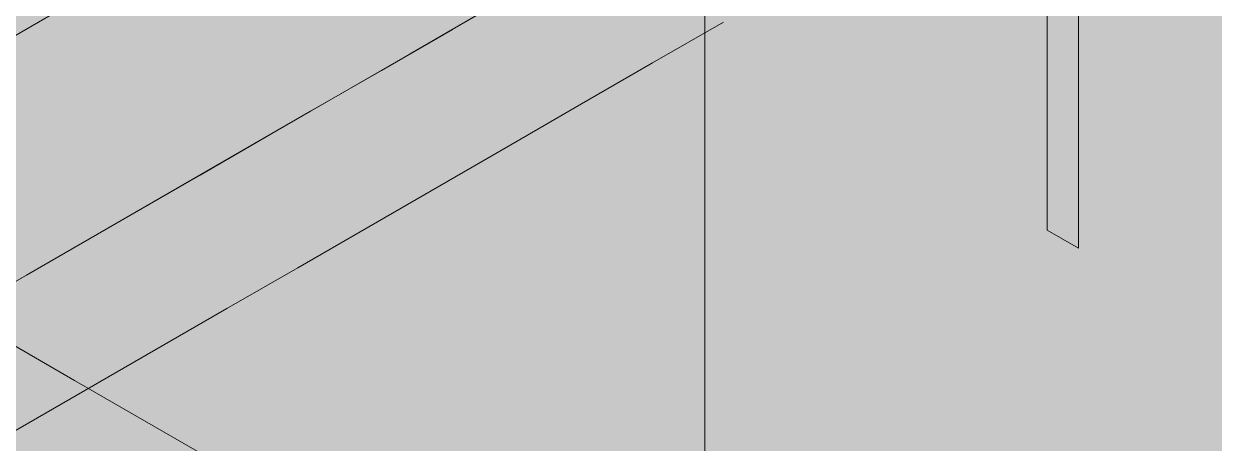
# Model space of a CAD drawing. Header units: metres. Extents: x 349021 to 349543, y 9281040 to 9281959.
# Drawn here: x 349203.4925 to 349203.7029, y 9281042.073 to 9281042.1472 of the extents above; entities that cross this region are included whole.
import ezdxf

# ---------------------------------------------------------------- set-up
doc = ezdxf.new("R2010")
doc.units = ezdxf.units.M
doc.header["$LTSCALE"] = 0.25
doc.layers.add('ISO-3D', color=7, linetype='CONTINUOUS', lineweight=13)
doc.layers.add('ISO-3D-ARISTAS', color=250, linetype='CONTINUOUS', lineweight=13)

msp = doc.modelspace()

# ---------------------------------------------------------------- linework, layer by layer
at = {"layer": 'ISO-3D', "true_color": 0x8e8d88}
for points in [[(349203.60035, 9281042.1523), (349203.58781, 9281042.14507), (349203.60035, 9281042.16628), (349203.58781, 9281042.15903)], [(349203.52511, 9281042.15077), (349203.51257, 9281042.14353), (349203.52511, 9281042.16474), (349203.51257, 9281042.15751)], [(349203.55019, 9281042.15129), (349203.53765, 9281042.14404), (349203.55019, 9281042.16525), (349203.53765, 9281042.15801)], [(349203.57527, 9281042.15179), (349203.56273, 9281042.14455), (349203.57527, 9281042.16576), (349203.56273, 9281042.15852)], [(349203.51586, 9281042.14774), (349203.50332, 9281042.1405), (349203.51586, 9281042.16228), (349203.50332, 9281042.15504)], [(349203.54094, 9281042.14767), (349203.5284, 9281042.14043), (349203.54094, 9281042.16222), (349203.5284, 9281042.15498)], [(349203.56602, 9281042.14761), (349203.55348, 9281042.14037), (349203.56602, 9281042.16215), (349203.55348, 9281042.15491)], [(349203.5911, 9281042.14754), (349203.57856, 9281042.1403), (349203.5911, 9281042.16209), (349203.57856, 9281042.15485)], [(349203.61618, 9281042.14747), (349203.60364, 9281042.14023), (349203.61618, 9281042.16202), (349203.60364, 9281042.15478)], [(349203.53765, 9281042.14404), (349203.52511, 9281042.1368), (349203.53765, 9281042.15801), (349203.52511, 9281042.15077)], [(349203.56273, 9281042.14455), (349203.55019, 9281042.13731), (349203.56273, 9281042.15852), (349203.55019, 9281042.15129)], [(349203.58781, 9281042.14507), (349203.57527, 9281042.13782), (349203.58781, 9281042.15903), (349203.57527, 9281042.15179)], [(349203.61289, 9281042.14557), (349203.60035, 9281042.13833), (349203.61289, 9281042.15954), (349203.60035, 9281042.1523)], [(349203.51257, 9281042.14353), (349203.50003, 9281042.1363), (349203.51257, 9281042.15751), (349203.50003, 9281042.15026)], [(349203.50332, 9281042.1405), (349203.49078, 9281042.13326), (349203.50332, 9281042.15504), (349203.49078, 9281042.1478)], [(349203.5284, 9281042.14043), (349203.51586, 9281042.13319), (349203.5284, 9281042.15498), (349203.51586, 9281042.14774)], [(349203.55348, 9281042.14037), (349203.54094, 9281042.13313), (349203.55348, 9281042.15491), (349203.54094, 9281042.14767)], [(349203.57856, 9281042.1403), (349203.56602, 9281042.13306), (349203.57856, 9281042.15485), (349203.56602, 9281042.14761)], [(349203.60364, 9281042.14023), (349203.5911, 9281042.133), (349203.60364, 9281042.15478), (349203.5911, 9281042.14754)], [(349203.57527, 9281042.13782), (349203.56273, 9281042.13058), (349203.57527, 9281042.15179), (349203.56273, 9281042.14455)], [(349203.60035, 9281042.13833), (349203.58781, 9281042.13109), (349203.60035, 9281042.1523), (349203.58781, 9281042.14507)], [(349203.50003, 9281042.1363), (349203.48749, 9281042.12905), (349203.50003, 9281042.15026), (349203.48749, 9281042.14302)], [(349203.52511, 9281042.1368), (349203.51257, 9281042.12956), (349203.52511, 9281042.15077), (349203.51257, 9281042.14353)], [(349203.55019, 9281042.13731), (349203.53765, 9281042.13008), (349203.55019, 9281042.15129), (349203.53765, 9281042.14404)], [(349203.51586, 9281042.13319), (349203.50332, 9281042.12595), (349203.51586, 9281042.14774), (349203.50332, 9281042.1405)], [(349203.54094, 9281042.13313), (349203.5284, 9281042.12589), (349203.54094, 9281042.14767), (349203.5284, 9281042.14043)], [(349203.56602, 9281042.13306), (349203.55348, 9281042.12582), (349203.56602, 9281042.14761), (349203.55348, 9281042.14037)], [(349203.5911, 9281042.133), (349203.57856, 9281042.12575), (349203.5911, 9281042.14754), (349203.57856, 9281042.1403)], [(349203.58781, 9281042.13109), (349203.57527, 9281042.12386), (349203.58781, 9281042.14507), (349203.57527, 9281042.13782)], [(349203.61289, 9281042.13068), (349203.60035, 9281042.12344), (349203.61289, 9281042.14557), (349203.60035, 9281042.13833)], [(349203.51257, 9281042.12956), (349203.50003, 9281042.12232), (349203.51257, 9281042.14353), (349203.50003, 9281042.1363)], [(349203.53765, 9281042.13008), (349203.52511, 9281042.12283), (349203.53765, 9281042.14404), (349203.52511, 9281042.1368)], [(349203.56273, 9281042.13058), (349203.55019, 9281042.12334), (349203.56273, 9281042.14455), (349203.55019, 9281042.13731)], [(349203.50332, 9281042.12595), (349203.49078, 9281042.11871), (349203.50332, 9281042.1405), (349203.49078, 9281042.13326)], [(349203.5284, 9281042.12589), (349203.51586, 9281042.11865), (349203.5284, 9281042.14043), (349203.51586, 9281042.13319)], [(349203.55348, 9281042.12582), (349203.54094, 9281042.11858), (349203.55348, 9281042.14037), (349203.54094, 9281042.13313)], [(349203.57856, 9281042.12575), (349203.56602, 9281042.11851), (349203.57856, 9281042.1403), (349203.56602, 9281042.13306)], [(349203.52511, 9281042.12283), (349203.51257, 9281042.11559), (349203.52511, 9281042.1368), (349203.51257, 9281042.12956)], [(349203.55019, 9281042.12334), (349203.53765, 9281042.1161), (349203.55019, 9281042.13731), (349203.53765, 9281042.13008)], [(349203.57527, 9281042.12386), (349203.56273, 9281042.11661), (349203.57527, 9281042.13782), (349203.56273, 9281042.13058)], [(349203.60035, 9281042.12344), (349203.58781, 9281042.1162), (349203.60035, 9281042.13833), (349203.58781, 9281042.13109)], [(349203.50003, 9281042.12232), (349203.48749, 9281042.11509), (349203.50003, 9281042.1363), (349203.48749, 9281042.12905)], [(349203.51586, 9281042.11865), (349203.50332, 9281042.11141), (349203.51586, 9281042.13319), (349203.50332, 9281042.12595)], [(349203.54094, 9281042.11858), (349203.5284, 9281042.11134), (349203.54094, 9281042.13313), (349203.5284, 9281042.12589)], [(349203.56602, 9281042.11851), (349203.55348, 9281042.11127), (349203.56602, 9281042.13306), (349203.55348, 9281042.12582)], [(349203.56273, 9281042.11661), (349203.55019, 9281042.10938), (349203.56273, 9281042.13058), (349203.55019, 9281042.12334)], [(349203.58781, 9281042.1162), (349203.57527, 9281042.10896), (349203.58781, 9281042.13109), (349203.57527, 9281042.12386)], [(349203.61289, 9281042.11579), (349203.60035, 9281042.10855), (349203.61289, 9281042.13068), (349203.60035, 9281042.12344)], [(349203.51257, 9281042.11559), (349203.50003, 9281042.10835), (349203.51257, 9281042.12956), (349203.50003, 9281042.12232)], [(349203.53765, 9281042.1161), (349203.52511, 9281042.10887), (349203.53765, 9281042.13008), (349203.52511, 9281042.12283)], [(349203.50332, 9281042.11141), (349203.49078, 9281042.10417), (349203.50332, 9281042.12595), (349203.49078, 9281042.11871)], [(349203.5284, 9281042.11134), (349203.51586, 9281042.1041), (349203.5284, 9281042.12589), (349203.51586, 9281042.11865)], [(349203.55348, 9281042.11127), (349203.54094, 9281042.10403), (349203.55348, 9281042.12582), (349203.54094, 9281042.11858)], [(349203.50003, 9281042.10835), (349203.48749, 9281042.10111), (349203.50003, 9281042.12232), (349203.48749, 9281042.11509)], [(349203.52511, 9281042.10887), (349203.51257, 9281042.10162), (349203.52511, 9281042.12283), (349203.51257, 9281042.11559)], [(349203.55019, 9281042.10938), (349203.53765, 9281042.10213), (349203.55019, 9281042.12334), (349203.53765, 9281042.1161)], [(349203.57527, 9281042.10896), (349203.56273, 9281042.10172), (349203.57527, 9281042.12386), (349203.56273, 9281042.11661)], [(349203.60035, 9281042.10855), (349203.58781, 9281042.10131), (349203.60035, 9281042.12344), (349203.58781, 9281042.1162)], [(349203.51586, 9281042.1041), (349203.50332, 9281042.09686), (349203.51586, 9281042.11865), (349203.50332, 9281042.11141)], [(349203.54094, 9281042.10403), (349203.5284, 9281042.0968), (349203.54094, 9281042.11858), (349203.5284, 9281042.11134)], [(349203.53765, 9281042.10213), (349203.52511, 9281042.09489), (349203.53765, 9281042.1161), (349203.52511, 9281042.10887)], [(349203.56273, 9281042.10172), (349203.55019, 9281042.09448), (349203.56273, 9281042.11661), (349203.55019, 9281042.10938)], [(349203.58781, 9281042.10131), (349203.57527, 9281042.09407), (349203.58781, 9281042.1162), (349203.57527, 9281042.10896)], [(349203.61289, 9281042.1009), (349203.60035, 9281042.09366), (349203.61289, 9281042.11579), (349203.60035, 9281042.10855)], [(349203.51257, 9281042.10162), (349203.50003, 9281042.09438), (349203.51257, 9281042.11559), (349203.50003, 9281042.10835)], [(349203.50332, 9281042.09686), (349203.49078, 9281042.08962), (349203.50332, 9281042.11141), (349203.49078, 9281042.10417)], [(349203.5284, 9281042.0968), (349203.51586, 9281042.08955), (349203.5284, 9281042.11134), (349203.51586, 9281042.1041)], [(349203.55019, 9281042.09448), (349203.53765, 9281042.08724), (349203.55019, 9281042.10938), (349203.53765, 9281042.10213)], [(349203.50003, 9281042.09438), (349203.48749, 9281042.08714), (349203.50003, 9281042.10835), (349203.48749, 9281042.10111)], [(349203.52511, 9281042.09489), (349203.51257, 9281042.08766), (349203.52511, 9281042.10887), (349203.51257, 9281042.10162)], [(349203.57527, 9281042.09407), (349203.56273, 9281042.08683), (349203.57527, 9281042.10896), (349203.56273, 9281042.10172)], [(349203.60035, 9281042.09366), (349203.58781, 9281042.08642), (349203.60035, 9281042.10855), (349203.58781, 9281042.10131)], [(349203.51586, 9281042.08955), (349203.50332, 9281042.08231), (349203.51586, 9281042.1041), (349203.50332, 9281042.09686)], [(349203.51257, 9281042.08766), (349203.50003, 9281042.08041), (349203.51257, 9281042.10162), (349203.50003, 9281042.09438)], [(349203.53765, 9281042.08724), (349203.52511, 9281042.08), (349203.53765, 9281042.10213), (349203.52511, 9281042.09489)], [(349203.56273, 9281042.08683), (349203.55019, 9281042.07959), (349203.56273, 9281042.10172), (349203.55019, 9281042.09448)], [(349203.58781, 9281042.08642), (349203.57527, 9281042.07918), (349203.58781, 9281042.10131), (349203.57527, 9281042.09407)], [(349203.61289, 9281042.08601), (349203.60035, 9281042.07877), (349203.61289, 9281042.1009), (349203.60035, 9281042.09366)], [(349203.50332, 9281042.08231), (349203.49078, 9281042.07507), (349203.50332, 9281042.09686), (349203.49078, 9281042.08962)], [(349203.52511, 9281042.08), (349203.51257, 9281042.07276), (349203.52511, 9281042.09489), (349203.51257, 9281042.08766)], [(349203.50003, 9281042.08041), (349203.48749, 9281042.07318), (349203.50003, 9281042.09438), (349203.48749, 9281042.08714)], [(349203.55019, 9281042.07959), (349203.53765, 9281042.07235), (349203.55019, 9281042.09448), (349203.53765, 9281042.08724)], [(349203.57527, 9281042.07918), (349203.56273, 9281042.07194), (349203.57527, 9281042.09407), (349203.56273, 9281042.08683)], [(349203.60035, 9281042.07877), (349203.58781, 9281042.07153), (349203.60035, 9281042.09366), (349203.58781, 9281042.08642)], [(349203.51257, 9281042.07276), (349203.50003, 9281042.06552), (349203.51257, 9281042.08766), (349203.50003, 9281042.08041)], [(349203.53765, 9281042.07235), (349203.52511, 9281042.06511), (349203.53765, 9281042.08724), (349203.52511, 9281042.08)], [(349203.56273, 9281042.07194), (349203.55019, 9281042.0647), (349203.56273, 9281042.08683), (349203.55019, 9281042.07959)], [(349203.58781, 9281042.07153), (349203.57527, 9281042.06429), (349203.58781, 9281042.08642), (349203.57527, 9281042.07918)], [(349203.61289, 9281042.07112), (349203.60035, 9281042.06388), (349203.61289, 9281042.08601), (349203.60035, 9281042.07877)], [(349203.50003, 9281042.06552), (349203.48749, 9281042.05828), (349203.50003, 9281042.08041), (349203.48749, 9281042.07318)], [(349203.52511, 9281042.06511), (349203.51257, 9281042.05787), (349203.52511, 9281042.08), (349203.51257, 9281042.07276)], [(349203.55019, 9281042.0647), (349203.53765, 9281042.05746), (349203.55019, 9281042.07959), (349203.53765, 9281042.07235)], [(349203.57527, 9281042.06429), (349203.56273, 9281042.05705), (349203.57527, 9281042.07918), (349203.56273, 9281042.07194)], [(349203.60035, 9281042.06388), (349203.58781, 9281042.05664), (349203.60035, 9281042.07877), (349203.58781, 9281042.07153)]]:
    msp.add_solid(points, dxfattribs=at)
at = {"layer": 'ISO-3D', "true_color": 0x9e9d98}
for points in [[(349203.66156, 9281042.15367), (349203.67338, 9281042.14685), (349203.66156, 9281042.16489), (349203.67338, 9281042.15807)], [(349203.62368, 9281042.15141), (349203.63447, 9281042.14518), (349203.62368, 9281042.16348), (349203.63447, 9281042.15725)], [(349203.64527, 9281042.15101), (349203.65606, 9281042.14478), (349203.64527, 9281042.16308), (349203.65606, 9281042.15685)], [(349203.69125, 9281042.14775), (349203.70362, 9281042.14061), (349203.69125, 9281042.15897), (349203.70362, 9281042.15182)], [(349203.61289, 9281042.14557), (349203.62368, 9281042.13934), (349203.61289, 9281042.15764), (349203.62368, 9281042.15141)], [(349203.63447, 9281042.14518), (349203.64527, 9281042.13895), (349203.63447, 9281042.15725), (349203.64527, 9281042.15101)], [(349203.65606, 9281042.14478), (349203.66156, 9281042.14161), (349203.65606, 9281042.15685), (349203.66156, 9281042.15367)], [(349203.66156, 9281042.14161), (349203.67338, 9281042.13478), (349203.66156, 9281042.15367), (349203.67338, 9281042.14685)], [(349203.67888, 9281042.14367), (349203.69125, 9281042.13653), (349203.67888, 9281042.15489), (349203.69125, 9281042.14775)], [(349203.62368, 9281042.13934), (349203.63447, 9281042.13311), (349203.62368, 9281042.15141), (349203.63447, 9281042.14518)], [(349203.64527, 9281042.13895), (349203.65606, 9281042.13272), (349203.64527, 9281042.15101), (349203.65606, 9281042.14478)], [(349203.69125, 9281042.13653), (349203.70362, 9281042.12939), (349203.69125, 9281042.14775), (349203.70362, 9281042.14061)], [(349203.61289, 9281042.13068), (349203.62368, 9281042.12445), (349203.61289, 9281042.14557), (349203.62368, 9281042.13934)], [(349203.63447, 9281042.13311), (349203.64527, 9281042.12688), (349203.63447, 9281042.14518), (349203.64527, 9281042.13895)], [(349203.65606, 9281042.13272), (349203.66156, 9281042.12954), (349203.65606, 9281042.14478), (349203.66156, 9281042.14161)], [(349203.67888, 9281042.13161), (349203.69125, 9281042.12447), (349203.67888, 9281042.14367), (349203.69125, 9281042.13653)], [(349203.66156, 9281042.12954), (349203.67338, 9281042.12272), (349203.66156, 9281042.14161), (349203.67338, 9281042.13478)], [(349203.62368, 9281042.12445), (349203.63447, 9281042.11822), (349203.62368, 9281042.13934), (349203.63447, 9281042.13311)], [(349203.64527, 9281042.12688), (349203.65606, 9281042.12065), (349203.64527, 9281042.13895), (349203.65606, 9281042.13272)], [(349203.69125, 9281042.12447), (349203.70362, 9281042.11732), (349203.69125, 9281042.13653), (349203.70362, 9281042.12939)], [(349203.63447, 9281042.11822), (349203.64527, 9281042.11199), (349203.63447, 9281042.13311), (349203.64527, 9281042.12688)], [(349203.65606, 9281042.12065), (349203.66156, 9281042.11747), (349203.65606, 9281042.13272), (349203.66156, 9281042.12954)], [(349203.61289, 9281042.11579), (349203.62368, 9281042.10956), (349203.61289, 9281042.13068), (349203.62368, 9281042.12445)], [(349203.67888, 9281042.11954), (349203.69125, 9281042.1124), (349203.67888, 9281042.13161), (349203.69125, 9281042.12447)], [(349203.66156, 9281042.11747), (349203.67338, 9281042.11065), (349203.66156, 9281042.12954), (349203.67338, 9281042.12272)], [(349203.64527, 9281042.11199), (349203.65606, 9281042.10576), (349203.64527, 9281042.12688), (349203.65606, 9281042.12065)], [(349203.62368, 9281042.10956), (349203.63447, 9281042.10333), (349203.62368, 9281042.12445), (349203.63447, 9281042.11822)], [(349203.69125, 9281042.1124), (349203.70362, 9281042.10526), (349203.69125, 9281042.12447), (349203.70362, 9281042.11732)], [(349203.65606, 9281042.10576), (349203.66156, 9281042.10258), (349203.65606, 9281042.12065), (349203.66156, 9281042.11747)], [(349203.63447, 9281042.10333), (349203.64527, 9281042.0971), (349203.63447, 9281042.11822), (349203.64527, 9281042.11199)], [(349203.67888, 9281042.10747), (349203.69125, 9281042.10033), (349203.67888, 9281042.11954), (349203.69125, 9281042.1124)], [(349203.61289, 9281042.1009), (349203.62368, 9281042.09467), (349203.61289, 9281042.11579), (349203.62368, 9281042.10956)], [(349203.66156, 9281042.10258), (349203.67338, 9281042.09576), (349203.66156, 9281042.11747), (349203.67338, 9281042.11065)], [(349203.64527, 9281042.0971), (349203.65606, 9281042.09087), (349203.64527, 9281042.11199), (349203.65606, 9281042.10576)], [(349203.69125, 9281042.10033), (349203.70362, 9281042.09319), (349203.69125, 9281042.1124), (349203.70362, 9281042.10526)], [(349203.62368, 9281042.09467), (349203.63447, 9281042.08844), (349203.62368, 9281042.10956), (349203.63447, 9281042.10333)], [(349203.67338, 9281042.09576), (349203.67888, 9281042.09258), (349203.67338, 9281042.11065), (349203.67888, 9281042.10747)], [(349203.67888, 9281042.09258), (349203.69125, 9281042.08544), (349203.67888, 9281042.10747), (349203.69125, 9281042.10033)], [(349203.65606, 9281042.09087), (349203.66156, 9281042.08769), (349203.65606, 9281042.10576), (349203.66156, 9281042.10258)], [(349203.63447, 9281042.08844), (349203.64527, 9281042.08221), (349203.63447, 9281042.10333), (349203.64527, 9281042.0971)], [(349203.61289, 9281042.08601), (349203.62368, 9281042.07978), (349203.61289, 9281042.1009), (349203.62368, 9281042.09467)], [(349203.66156, 9281042.08769), (349203.67338, 9281042.08087), (349203.66156, 9281042.10258), (349203.67338, 9281042.09576)], [(349203.69125, 9281042.08544), (349203.70362, 9281042.0783), (349203.69125, 9281042.10033), (349203.70362, 9281042.09319)], [(349203.64527, 9281042.08221), (349203.65606, 9281042.07598), (349203.64527, 9281042.0971), (349203.65606, 9281042.09087)], [(349203.62368, 9281042.07978), (349203.63447, 9281042.07355), (349203.62368, 9281042.09467), (349203.63447, 9281042.08844)], [(349203.67338, 9281042.08087), (349203.67888, 9281042.07769), (349203.67338, 9281042.09576), (349203.67888, 9281042.09258)], [(349203.67888, 9281042.07769), (349203.69125, 9281042.07055), (349203.67888, 9281042.09258), (349203.69125, 9281042.08544)], [(349203.65606, 9281042.07598), (349203.66156, 9281042.0728), (349203.65606, 9281042.09087), (349203.66156, 9281042.08769)], [(349203.63447, 9281042.07355), (349203.64527, 9281042.06732), (349203.63447, 9281042.08844), (349203.64527, 9281042.08221)], [(349203.66156, 9281042.0728), (349203.67338, 9281042.06598), (349203.66156, 9281042.08769), (349203.67338, 9281042.08087)], [(349203.61289, 9281042.07112), (349203.62368, 9281042.06489), (349203.61289, 9281042.08601), (349203.62368, 9281042.07978)], [(349203.69125, 9281042.07055), (349203.70362, 9281042.06341), (349203.69125, 9281042.08544), (349203.70362, 9281042.0783)], [(349203.64527, 9281042.06732), (349203.65606, 9281042.06109), (349203.64527, 9281042.08221), (349203.65606, 9281042.07598)], [(349203.67338, 9281042.06598), (349203.67888, 9281042.0628), (349203.67338, 9281042.08087), (349203.67888, 9281042.07769)], [(349203.62368, 9281042.06489), (349203.63447, 9281042.05866), (349203.62368, 9281042.07978), (349203.63447, 9281042.07355)], [(349203.65606, 9281042.06109), (349203.66156, 9281042.05791), (349203.65606, 9281042.07598), (349203.66156, 9281042.0728)], [(349203.67888, 9281042.0628), (349203.69125, 9281042.05566), (349203.67888, 9281042.07769), (349203.69125, 9281042.07055)], [(349203.63447, 9281042.05866), (349203.64527, 9281042.05243), (349203.63447, 9281042.07355), (349203.64527, 9281042.06732)]]:
    msp.add_solid(points, dxfattribs=at)
at = {"layer": 'ISO-3D', "true_color": 0x7f7e7a}
for points in [[(349203.49894, 9281042.14804), (349203.48657, 9281042.14089), (349203.49894, 9281042.162), (349203.48657, 9281042.15486)], [(349203.52368, 9281042.14835), (349203.51131, 9281042.14121), (349203.52368, 9281042.16232), (349203.51131, 9281042.15518)], [(349203.54842, 9281042.14867), (349203.53605, 9281042.14153), (349203.54842, 9281042.16264), (349203.53605, 9281042.1555)], [(349203.5727, 9281042.14872), (349203.5608, 9281042.14185), (349203.5727, 9281042.16269), (349203.5608, 9281042.15582)], [(349203.5608, 9281042.14185), (349203.54842, 9281042.13471), (349203.5608, 9281042.15582), (349203.54842, 9281042.14867)], [(349203.51131, 9281042.14121), (349203.49894, 9281042.13407), (349203.51131, 9281042.15518), (349203.49894, 9281042.14804)], [(349203.53605, 9281042.14153), (349203.52368, 9281042.13439), (349203.53605, 9281042.1555), (349203.52368, 9281042.14835)], [(349203.49894, 9281042.13407), (349203.48657, 9281042.12693), (349203.49894, 9281042.14804), (349203.48657, 9281042.14089)], [(349203.52368, 9281042.13439), (349203.51131, 9281042.12725), (349203.52368, 9281042.14835), (349203.51131, 9281042.14121)], [(349203.54842, 9281042.13471), (349203.53605, 9281042.12756), (349203.54842, 9281042.14867), (349203.53605, 9281042.14153)], [(349203.51131, 9281042.12725), (349203.49894, 9281042.1201), (349203.51131, 9281042.14121), (349203.49894, 9281042.13407)], [(349203.53605, 9281042.12756), (349203.52368, 9281042.12042), (349203.53605, 9281042.14153), (349203.52368, 9281042.13439)], [(349203.49894, 9281042.1201), (349203.48657, 9281042.11296), (349203.49894, 9281042.13407), (349203.48657, 9281042.12693)], [(349203.52368, 9281042.12042), (349203.51131, 9281042.11328), (349203.52368, 9281042.13439), (349203.51131, 9281042.12725)], [(349203.51131, 9281042.11328), (349203.49894, 9281042.10614), (349203.51131, 9281042.12725), (349203.49894, 9281042.1201)], [(349203.49894, 9281042.10614), (349203.48657, 9281042.09899), (349203.49894, 9281042.1201), (349203.48657, 9281042.11296)]]:
    msp.add_solid(points, dxfattribs=at)
at = {"layer": 'ISO-3D', "true_color": 0x2b2e35}
for points in [[(349203.59336, 9281042.16065), (349203.60477, 9281042.15406), (349203.58082, 9281042.15341), (349203.59223, 9281042.14682)], [(349203.60477, 9281042.15406), (349203.61618, 9281042.14747), (349203.59223, 9281042.14682), (349203.60364, 9281042.14023)], [(349203.58082, 9281042.15341), (349203.59223, 9281042.14682), (349203.56828, 9281042.14617), (349203.57969, 9281042.13958)], [(349203.56828, 9281042.14617), (349203.57969, 9281042.13958), (349203.55574, 9281042.13893), (349203.56715, 9281042.13234)], [(349203.59223, 9281042.14682), (349203.60364, 9281042.14023), (349203.57969, 9281042.13958), (349203.5911, 9281042.133)], [(349203.55574, 9281042.13893), (349203.56715, 9281042.13234), (349203.5432, 9281042.13169), (349203.55461, 9281042.1251)], [(349203.57969, 9281042.13958), (349203.5911, 9281042.133), (349203.56715, 9281042.13234), (349203.57856, 9281042.12575)], [(349203.5432, 9281042.13169), (349203.55461, 9281042.1251), (349203.53066, 9281042.12445), (349203.54207, 9281042.11786)], [(349203.56715, 9281042.13234), (349203.57856, 9281042.12575), (349203.55461, 9281042.1251), (349203.56602, 9281042.11851)], [(349203.53066, 9281042.12445), (349203.54207, 9281042.11786), (349203.51812, 9281042.11721), (349203.52953, 9281042.11062)], [(349203.55461, 9281042.1251), (349203.56602, 9281042.11851), (349203.54207, 9281042.11786), (349203.55348, 9281042.11127)], [(349203.54207, 9281042.11786), (349203.55348, 9281042.11127), (349203.52953, 9281042.11062), (349203.54094, 9281042.10403)], [(349203.51812, 9281042.11721), (349203.52953, 9281042.11062), (349203.50558, 9281042.10997), (349203.51699, 9281042.10338)], [(349203.50558, 9281042.10997), (349203.51699, 9281042.10338), (349203.49304, 9281042.10273), (349203.50445, 9281042.09614)], [(349203.52953, 9281042.11062), (349203.54094, 9281042.10403), (349203.51699, 9281042.10338), (349203.5284, 9281042.0968)], [(349203.51699, 9281042.10338), (349203.5284, 9281042.0968), (349203.50445, 9281042.09614), (349203.51586, 9281042.08955)], [(349203.49304, 9281042.10273), (349203.50445, 9281042.09614), (349203.4805, 9281042.09549), (349203.49191, 9281042.0889)], [(349203.50445, 9281042.09614), (349203.51586, 9281042.08955), (349203.49191, 9281042.0889), (349203.50332, 9281042.08231)], [(349203.49191, 9281042.0889), (349203.50332, 9281042.08231), (349203.47937, 9281042.08166), (349203.49078, 9281042.07507)]]:
    msp.add_solid(points, dxfattribs=at)
at = {"layer": 'ISO-3D', "true_color": 0x262a30}
for points in [[(349203.67338, 9281042.14685), (349203.67888, 9281042.14367), (349203.67338, 9281042.15807), (349203.67888, 9281042.15489)], [(349203.67338, 9281042.13478), (349203.67888, 9281042.13161), (349203.67338, 9281042.14685), (349203.67888, 9281042.14367)], [(349203.67338, 9281042.12272), (349203.67888, 9281042.11954), (349203.67338, 9281042.13478), (349203.67888, 9281042.13161)], [(349203.67338, 9281042.11065), (349203.67888, 9281042.10747), (349203.67338, 9281042.12272), (349203.67888, 9281042.11954)]]:
    msp.add_solid(points, dxfattribs=at)
at = {"layer": 'ISO-3D', "true_color": 0x22252b}
msp.add_solid([(349203.50003, 9281042.15026), (349203.48749, 9281042.14302), (349203.50003, 9281042.15662), (349203.48749, 9281042.14937)], dxfattribs=at)
at = {"layer": 'ISO-3D', "true_color": 0xb0aea8}
for points in [[(349203.50231, 9281042.15602), (349203.51468, 9281042.14887), (349203.48977, 9281042.14878), (349203.50214, 9281042.14163)], [(349203.52722, 9281042.15611), (349203.53959, 9281042.14897), (349203.51468, 9281042.14887), (349203.52705, 9281042.14173)], [(349203.55213, 9281042.15621), (349203.5645, 9281042.14907), (349203.53959, 9281042.14897), (349203.55196, 9281042.14183)], [(349203.57704, 9281042.15631), (349203.58942, 9281042.14917), (349203.5645, 9281042.14907), (349203.57688, 9281042.14193)], [(349203.60196, 9281042.15641), (349203.61433, 9281042.14926), (349203.58942, 9281042.14917), (349203.60179, 9281042.14202)], [(349203.62687, 9281042.1565), (349203.63924, 9281042.14936), (349203.61433, 9281042.14926), (349203.6267, 9281042.14212)], [(349203.65178, 9281042.1566), (349203.66415, 9281042.14946), (349203.63924, 9281042.14936), (349203.65161, 9281042.14222)], [(349203.67669, 9281042.1567), (349203.68906, 9281042.14955), (349203.66415, 9281042.14946), (349203.67652, 9281042.14232)], [(349203.7016, 9281042.15679), (349203.71398, 9281042.14965), (349203.68906, 9281042.14955), (349203.70143, 9281042.14241)], [(349203.61433, 9281042.14926), (349203.6267, 9281042.14212), (349203.60179, 9281042.14202), (349203.61416, 9281042.13488)], [(349203.63924, 9281042.14936), (349203.65161, 9281042.14222), (349203.6267, 9281042.14212), (349203.63907, 9281042.13498)], [(349203.66415, 9281042.14946), (349203.67652, 9281042.14232), (349203.65161, 9281042.14222), (349203.66398, 9281042.13507)], [(349203.68906, 9281042.14955), (349203.70143, 9281042.14241), (349203.67652, 9281042.14232), (349203.68889, 9281042.13517)], [(349203.71398, 9281042.14965), (349203.72635, 9281042.14251), (349203.70143, 9281042.14241), (349203.71381, 9281042.13527)], [(349203.48977, 9281042.14878), (349203.50214, 9281042.14163), (349203.47723, 9281042.14154), (349203.4896, 9281042.13439)], [(349203.51468, 9281042.14887), (349203.52705, 9281042.14173), (349203.50214, 9281042.14163), (349203.51451, 9281042.13449)], [(349203.53959, 9281042.14897), (349203.55196, 9281042.14183), (349203.52705, 9281042.14173), (349203.53942, 9281042.13459)], [(349203.5645, 9281042.14907), (349203.57688, 9281042.14193), (349203.55196, 9281042.14183), (349203.56434, 9281042.13469)], [(349203.58942, 9281042.14917), (349203.60179, 9281042.14202), (349203.57688, 9281042.14193), (349203.58925, 9281042.13478)], [(349203.50214, 9281042.14163), (349203.51451, 9281042.13449), (349203.4896, 9281042.13439), (349203.50197, 9281042.12725)], [(349203.52705, 9281042.14173), (349203.53942, 9281042.13459), (349203.51451, 9281042.13449), (349203.52688, 9281042.12735)], [(349203.55196, 9281042.14183), (349203.56434, 9281042.13469), (349203.53942, 9281042.13459), (349203.5518, 9281042.12745)], [(349203.57688, 9281042.14193), (349203.58925, 9281042.13478), (349203.56434, 9281042.13469), (349203.57671, 9281042.12754)], [(349203.60179, 9281042.14202), (349203.61416, 9281042.13488), (349203.58925, 9281042.13478), (349203.60162, 9281042.12764)], [(349203.6267, 9281042.14212), (349203.63907, 9281042.13498), (349203.61416, 9281042.13488), (349203.62653, 9281042.12774)], [(349203.65161, 9281042.14222), (349203.66398, 9281042.13507), (349203.63907, 9281042.13498), (349203.65144, 9281042.12783)], [(349203.67652, 9281042.14232), (349203.68889, 9281042.13517), (349203.66398, 9281042.13507), (349203.67635, 9281042.12793)], [(349203.70143, 9281042.14241), (349203.71381, 9281042.13527), (349203.68889, 9281042.13517), (349203.70127, 9281042.12803)], [(349203.53942, 9281042.13459), (349203.5518, 9281042.12745), (349203.52688, 9281042.12735), (349203.53926, 9281042.12021)], [(349203.56434, 9281042.13469), (349203.57671, 9281042.12754), (349203.5518, 9281042.12745), (349203.56417, 9281042.1203)], [(349203.58925, 9281042.13478), (349203.60162, 9281042.12764), (349203.57671, 9281042.12754), (349203.58908, 9281042.1204)], [(349203.61416, 9281042.13488), (349203.62653, 9281042.12774), (349203.60162, 9281042.12764), (349203.61399, 9281042.1205)], [(349203.63907, 9281042.13498), (349203.65144, 9281042.12783), (349203.62653, 9281042.12774), (349203.6389, 9281042.12059)], [(349203.66398, 9281042.13507), (349203.67635, 9281042.12793), (349203.65144, 9281042.12783), (349203.66381, 9281042.12069)], [(349203.68889, 9281042.13517), (349203.70127, 9281042.12803), (349203.67635, 9281042.12793), (349203.68873, 9281042.12079)], [(349203.71381, 9281042.13527), (349203.72618, 9281042.12813), (349203.70127, 9281042.12803), (349203.71364, 9281042.12089)], [(349203.4896, 9281042.13439), (349203.50197, 9281042.12725), (349203.47706, 9281042.12716), (349203.48943, 9281042.12001)], [(349203.51451, 9281042.13449), (349203.52688, 9281042.12735), (349203.50197, 9281042.12725), (349203.51434, 9281042.12011)], [(349203.50197, 9281042.12725), (349203.51434, 9281042.12011), (349203.48943, 9281042.12001), (349203.5018, 9281042.11287)], [(349203.52688, 9281042.12735), (349203.53926, 9281042.12021), (349203.51434, 9281042.12011), (349203.52672, 9281042.11297)], [(349203.5518, 9281042.12745), (349203.56417, 9281042.1203), (349203.53926, 9281042.12021), (349203.55163, 9281042.11306)], [(349203.57671, 9281042.12754), (349203.58908, 9281042.1204), (349203.56417, 9281042.1203), (349203.57654, 9281042.11316)], [(349203.60162, 9281042.12764), (349203.61399, 9281042.1205), (349203.58908, 9281042.1204), (349203.60145, 9281042.11326)], [(349203.62653, 9281042.12774), (349203.6389, 9281042.12059), (349203.61399, 9281042.1205), (349203.62636, 9281042.11335)], [(349203.65144, 9281042.12783), (349203.66381, 9281042.12069), (349203.6389, 9281042.12059), (349203.65127, 9281042.11345)], [(349203.67635, 9281042.12793), (349203.68873, 9281042.12079), (349203.66381, 9281042.12069), (349203.67619, 9281042.11355)], [(349203.70127, 9281042.12803), (349203.71364, 9281042.12089), (349203.68873, 9281042.12079), (349203.7011, 9281042.11365)], [(349203.48943, 9281042.12001), (349203.5018, 9281042.11287), (349203.47689, 9281042.11277), (349203.48926, 9281042.10563)], [(349203.51434, 9281042.12011), (349203.52672, 9281042.11297), (349203.5018, 9281042.11287), (349203.51418, 9281042.10573)], [(349203.53926, 9281042.12021), (349203.55163, 9281042.11306), (349203.52672, 9281042.11297), (349203.53909, 9281042.10582)], [(349203.56417, 9281042.1203), (349203.57654, 9281042.11316), (349203.55163, 9281042.11306), (349203.564, 9281042.10592)], [(349203.58908, 9281042.1204), (349203.60145, 9281042.11326), (349203.57654, 9281042.11316), (349203.58891, 9281042.10602)], [(349203.61399, 9281042.1205), (349203.62636, 9281042.11335), (349203.60145, 9281042.11326), (349203.61382, 9281042.10612)], [(349203.6389, 9281042.12059), (349203.65127, 9281042.11345), (349203.62636, 9281042.11335), (349203.63873, 9281042.10621)], [(349203.66381, 9281042.12069), (349203.67619, 9281042.11355), (349203.65127, 9281042.11345), (349203.66365, 9281042.10631)], [(349203.68873, 9281042.12079), (349203.7011, 9281042.11365), (349203.67619, 9281042.11355), (349203.68856, 9281042.10641)], [(349203.71364, 9281042.12089), (349203.72601, 9281042.11374), (349203.7011, 9281042.11365), (349203.71347, 9281042.1065)], [(349203.67619, 9281042.11355), (349203.68856, 9281042.10641), (349203.66365, 9281042.10631), (349203.67602, 9281042.09917)], [(349203.7011, 9281042.11365), (349203.71347, 9281042.1065), (349203.68856, 9281042.10641), (349203.70093, 9281042.09926)], [(349203.5018, 9281042.11287), (349203.51418, 9281042.10573), (349203.48926, 9281042.10563), (349203.50164, 9281042.09849)], [(349203.52672, 9281042.11297), (349203.53909, 9281042.10582), (349203.51418, 9281042.10573), (349203.52655, 9281042.09858)], [(349203.55163, 9281042.11306), (349203.564, 9281042.10592), (349203.53909, 9281042.10582), (349203.55146, 9281042.09868)], [(349203.57654, 9281042.11316), (349203.58891, 9281042.10602), (349203.564, 9281042.10592), (349203.57637, 9281042.09878)], [(349203.60145, 9281042.11326), (349203.61382, 9281042.10612), (349203.58891, 9281042.10602), (349203.60128, 9281042.09887)], [(349203.62636, 9281042.11335), (349203.63873, 9281042.10621), (349203.61382, 9281042.10612), (349203.62619, 9281042.09897)], [(349203.65127, 9281042.11345), (349203.66365, 9281042.10631), (349203.63873, 9281042.10621), (349203.65111, 9281042.09907)], [(349203.48926, 9281042.10563), (349203.50164, 9281042.09849), (349203.47672, 9281042.09839), (349203.4891, 9281042.09125)], [(349203.51418, 9281042.10573), (349203.52655, 9281042.09858), (349203.50164, 9281042.09849), (349203.51401, 9281042.09134)], [(349203.53909, 9281042.10582), (349203.55146, 9281042.09868), (349203.52655, 9281042.09858), (349203.53892, 9281042.09144)], [(349203.564, 9281042.10592), (349203.57637, 9281042.09878), (349203.55146, 9281042.09868), (349203.56383, 9281042.09154)], [(349203.58891, 9281042.10602), (349203.60128, 9281042.09887), (349203.57637, 9281042.09878), (349203.58874, 9281042.09163)], [(349203.61382, 9281042.10612), (349203.62619, 9281042.09897), (349203.60128, 9281042.09887), (349203.61365, 9281042.09173)], [(349203.63873, 9281042.10621), (349203.65111, 9281042.09907), (349203.62619, 9281042.09897), (349203.63857, 9281042.09183)], [(349203.66365, 9281042.10631), (349203.67602, 9281042.09917), (349203.65111, 9281042.09907), (349203.66348, 9281042.09193)], [(349203.68856, 9281042.10641), (349203.70093, 9281042.09926), (349203.67602, 9281042.09917), (349203.68839, 9281042.09202)], [(349203.71347, 9281042.1065), (349203.72584, 9281042.09936), (349203.70093, 9281042.09926), (349203.7133, 9281042.09212)], [(349203.60128, 9281042.09887), (349203.61365, 9281042.09173), (349203.58874, 9281042.09163), (349203.60111, 9281042.08449)], [(349203.62619, 9281042.09897), (349203.63857, 9281042.09183), (349203.61365, 9281042.09173), (349203.62603, 9281042.08459)], [(349203.65111, 9281042.09907), (349203.66348, 9281042.09193), (349203.63857, 9281042.09183), (349203.65094, 9281042.08469)], [(349203.67602, 9281042.09917), (349203.68839, 9281042.09202), (349203.66348, 9281042.09193), (349203.67585, 9281042.08478)], [(349203.70093, 9281042.09926), (349203.7133, 9281042.09212), (349203.68839, 9281042.09202), (349203.70076, 9281042.08488)], [(349203.50164, 9281042.09849), (349203.51401, 9281042.09134), (349203.4891, 9281042.09125), (349203.50147, 9281042.0841)], [(349203.52655, 9281042.09858), (349203.53892, 9281042.09144), (349203.51401, 9281042.09134), (349203.52638, 9281042.0842)], [(349203.55146, 9281042.09868), (349203.56383, 9281042.09154), (349203.53892, 9281042.09144), (349203.55129, 9281042.0843)], [(349203.57637, 9281042.09878), (349203.58874, 9281042.09163), (349203.56383, 9281042.09154), (349203.5762, 9281042.08439)], [(349203.51401, 9281042.09134), (349203.52638, 9281042.0842), (349203.50147, 9281042.0841), (349203.51384, 9281042.07696)], [(349203.53892, 9281042.09144), (349203.55129, 9281042.0843), (349203.52638, 9281042.0842), (349203.53875, 9281042.07706)], [(349203.56383, 9281042.09154), (349203.5762, 9281042.08439), (349203.55129, 9281042.0843), (349203.56366, 9281042.07715)], [(349203.58874, 9281042.09163), (349203.60111, 9281042.08449), (349203.5762, 9281042.08439), (349203.58857, 9281042.07725)], [(349203.61365, 9281042.09173), (349203.62603, 9281042.08459), (349203.60111, 9281042.08449), (349203.61349, 9281042.07735)], [(349203.63857, 9281042.09183), (349203.65094, 9281042.08469), (349203.62603, 9281042.08459), (349203.6384, 9281042.07745)], [(349203.66348, 9281042.09193), (349203.67585, 9281042.08478), (349203.65094, 9281042.08469), (349203.66331, 9281042.07754)], [(349203.68839, 9281042.09202), (349203.70076, 9281042.08488), (349203.67585, 9281042.08478), (349203.68822, 9281042.07764)], [(349203.7133, 9281042.09212), (349203.72567, 9281042.08498), (349203.70076, 9281042.08488), (349203.71313, 9281042.07774)], [(349203.52638, 9281042.0842), (349203.53875, 9281042.07706), (349203.51384, 9281042.07696), (349203.52621, 9281042.06982)], [(349203.55129, 9281042.0843), (349203.56366, 9281042.07715), (349203.53875, 9281042.07706), (349203.55112, 9281042.06992)], [(349203.5762, 9281042.08439), (349203.58857, 9281042.07725), (349203.56366, 9281042.07715), (349203.57603, 9281042.07001)], [(349203.60111, 9281042.08449), (349203.61349, 9281042.07735), (349203.58857, 9281042.07725), (349203.60095, 9281042.07011)], [(349203.62603, 9281042.08459), (349203.6384, 9281042.07745), (349203.61349, 9281042.07735), (349203.62586, 9281042.07021)], [(349203.65094, 9281042.08469), (349203.66331, 9281042.07754), (349203.6384, 9281042.07745), (349203.65077, 9281042.0703)], [(349203.67585, 9281042.08478), (349203.68822, 9281042.07764), (349203.66331, 9281042.07754), (349203.67568, 9281042.0704)], [(349203.70076, 9281042.08488), (349203.71313, 9281042.07774), (349203.68822, 9281042.07764), (349203.70059, 9281042.0705)], [(349203.53875, 9281042.07706), (349203.55112, 9281042.06992), (349203.52621, 9281042.06982), (349203.53858, 9281042.06267)], [(349203.56366, 9281042.07715), (349203.57603, 9281042.07001), (349203.55112, 9281042.06992), (349203.56349, 9281042.06277)], [(349203.58857, 9281042.07725), (349203.60095, 9281042.07011), (349203.57603, 9281042.07001), (349203.58841, 9281042.06287)], [(349203.61349, 9281042.07735), (349203.62586, 9281042.07021), (349203.60095, 9281042.07011), (349203.61332, 9281042.06297)], [(349203.6384, 9281042.07745), (349203.65077, 9281042.0703), (349203.62586, 9281042.07021), (349203.63823, 9281042.06306)], [(349203.66331, 9281042.07754), (349203.67568, 9281042.0704), (349203.65077, 9281042.0703), (349203.66314, 9281042.06316)], [(349203.68822, 9281042.07764), (349203.70059, 9281042.0705), (349203.67568, 9281042.0704), (349203.68805, 9281042.06326)], [(349203.71313, 9281042.07774), (349203.72551, 9281042.07059), (349203.70059, 9281042.0705), (349203.71297, 9281042.06335)]]:
    msp.add_solid(points, dxfattribs=at)
at = {"layer": 'ISO-3D', "true_color": 0xb7aa8e}
for points in [[(349203.4891, 9281042.0849), (349203.50147, 9281042.07775), (349203.4891, 9281042.09125), (349203.50147, 9281042.0841)], [(349203.4891, 9281042.07148), (349203.50147, 9281042.06434), (349203.4891, 9281042.0849), (349203.50147, 9281042.07775)], [(349203.50147, 9281042.07775), (349203.51384, 9281042.07061), (349203.50147, 9281042.0841), (349203.51384, 9281042.07696)], [(349203.50147, 9281042.06434), (349203.51384, 9281042.0572), (349203.50147, 9281042.07775), (349203.51384, 9281042.07061)], [(349203.51384, 9281042.07061), (349203.52621, 9281042.06347), (349203.51384, 9281042.07696), (349203.52621, 9281042.06982)]]:
    msp.add_solid(points, dxfattribs=at)
at = {"layer": 'ISO-3D-ARISTAS', "color": 250}
for p, q in [((349203.61289, 9281042.15954), (349203.61289, 9281042.14557)), ((349203.67338, 9281042.14685), (349203.67338, 9281042.15807)), ((349203.67338, 9281042.15807), (349203.67338, 9281042.14685)), ((349203.61289, 9281042.15764), (349203.61289, 9281042.14557)), ((349203.67888, 9281042.14367), (349203.67888, 9281042.15489)), ((349203.67888, 9281042.15489), (349203.67888, 9281042.14367)), ((349203.56828, 9281042.14617), (349203.58082, 9281042.15341)), ((349203.48749, 9281042.14302), (349203.50003, 9281042.15026)), ((349203.50003, 9281042.15026), (349203.48749, 9281042.14302)), ((349203.5727, 9281042.14872), (349203.5608, 9281042.14185)), ((349203.61618, 9281042.14747), (349203.60364, 9281042.14023)), ((349203.61618, 9281042.14747), (349203.60364, 9281042.14023)), ((349203.55574, 9281042.13893), (349203.56828, 9281042.14617)), ((349203.61289, 9281042.14557), (349203.61289, 9281042.13068)), ((349203.61289, 9281042.14557), (349203.61289, 9281042.13068)), ((349203.67338, 9281042.13478), (349203.67338, 9281042.14685)), ((349203.67338, 9281042.14685), (349203.67338, 9281042.13478)), ((349203.67888, 9281042.13161), (349203.67888, 9281042.14367)), ((349203.67888, 9281042.14367), (349203.67888, 9281042.13161)), ((349203.5608, 9281042.14185), (349203.54842, 9281042.13471)), ((349203.5432, 9281042.13169), (349203.55574, 9281042.13893)), ((349203.60364, 9281042.14023), (349203.5911, 9281042.133)), ((349203.60364, 9281042.14023), (349203.5911, 9281042.133)), ((349203.54842, 9281042.13471), (349203.53605, 9281042.12756)), ((349203.67338, 9281042.12272), (349203.67338, 9281042.13478)), ((349203.67338, 9281042.13478), (349203.67338, 9281042.12272)), ((349203.5911, 9281042.133), (349203.57856, 9281042.12575)), ((349203.5911, 9281042.133), (349203.57856, 9281042.12575)), ((349203.53066, 9281042.12445), (349203.5432, 9281042.13169)), ((349203.61289, 9281042.13068), (349203.61289, 9281042.11579)), ((349203.61289, 9281042.13068), (349203.61289, 9281042.11579)), ((349203.67888, 9281042.11954), (349203.67888, 9281042.13161)), ((349203.67888, 9281042.13161), (349203.67888, 9281042.11954)), ((349203.53605, 9281042.12756), (349203.52368, 9281042.12042)), ((349203.51812, 9281042.11721), (349203.53066, 9281042.12445)), ((349203.57856, 9281042.12575), (349203.56602, 9281042.11851)), ((349203.57856, 9281042.12575), (349203.56602, 9281042.11851)), ((349203.67338, 9281042.11065), (349203.67338, 9281042.12272)), ((349203.67338, 9281042.12272), (349203.67338, 9281042.11065)), ((349203.52368, 9281042.12042), (349203.51131, 9281042.11328)), ((349203.56602, 9281042.11851), (349203.55348, 9281042.11127)), ((349203.56602, 9281042.11851), (349203.55348, 9281042.11127)), ((349203.67888, 9281042.10747), (349203.67888, 9281042.11954)), ((349203.67888, 9281042.11954), (349203.67888, 9281042.10747)), ((349203.50558, 9281042.10997), (349203.51812, 9281042.11721)), ((349203.61289, 9281042.11579), (349203.61289, 9281042.1009)), ((349203.61289, 9281042.11579), (349203.61289, 9281042.1009)), ((349203.51131, 9281042.11328), (349203.49894, 9281042.10614)), ((349203.49304, 9281042.10273), (349203.50558, 9281042.10997)), ((349203.55348, 9281042.11127), (349203.54094, 9281042.10403)), ((349203.55348, 9281042.11127), (349203.54094, 9281042.10403)), ((349203.67888, 9281042.10747), (349203.67338, 9281042.11065)), ((349203.67338, 9281042.11065), (349203.67888, 9281042.10747)), ((349203.49894, 9281042.10614), (349203.48657, 9281042.09899)), ((349203.54094, 9281042.10403), (349203.5284, 9281042.0968)), ((349203.54094, 9281042.10403), (349203.5284, 9281042.0968)), ((349203.4805, 9281042.09549), (349203.49304, 9281042.10273)), ((349203.61289, 9281042.1009), (349203.61289, 9281042.08601)), ((349203.61289, 9281042.1009), (349203.61289, 9281042.08601)), ((349203.5284, 9281042.0968), (349203.51586, 9281042.08955)), ((349203.5284, 9281042.0968), (349203.51586, 9281042.08955)), ((349203.50147, 9281042.0841), (349203.4891, 9281042.09125)), ((349203.50147, 9281042.0841), (349203.4891, 9281042.09125)), ((349203.51586, 9281042.08955), (349203.50332, 9281042.08231)), ((349203.51586, 9281042.08955), (349203.50332, 9281042.08231)), ((349203.51384, 9281042.07696), (349203.50147, 9281042.0841)), ((349203.51384, 9281042.07696), (349203.50147, 9281042.0841)), ((349203.61289, 9281042.08601), (349203.61289, 9281042.07112)), ((349203.61289, 9281042.08601), (349203.61289, 9281042.07112)), ((349203.50332, 9281042.08231), (349203.49078, 9281042.07507)), ((349203.50332, 9281042.08231), (349203.49078, 9281042.07507)), ((349203.52621, 9281042.06982), (349203.51384, 9281042.07696)), ((349203.52621, 9281042.06982), (349203.51384, 9281042.07696))]:
    msp.add_line(p, q, dxfattribs=at)

doc.saveas('drawing.dxf')
